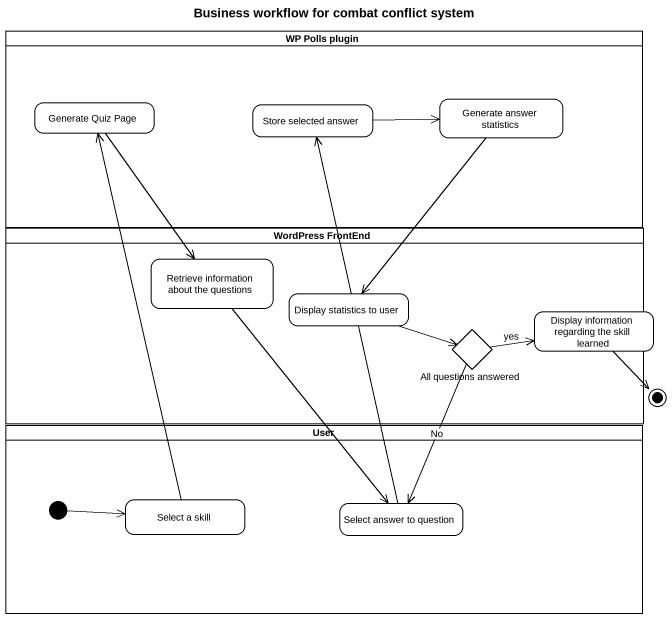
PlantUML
@startuml
title Business workflow for combat conflict system
hide empty description
state "WP Polls plugin" as WP_Polls_plugin <<partition>> {
  state "Generate Quiz Page" as Generate_Quiz_Page
  state "Store selected answer" as Store_selected_answer
  state "Generate answer statistics" as Generate_answer_statistics
}
state "WordPress FrontEnd" as WordPress_FrontEnd <<partition>> {
  state "Retrieve information about the questions" as Retrieve_information_about
  state "Display statistics to user" as Display_statistics_to_user
  state "All questions answered" as All_questions_answered <<choice>>
}
state "Display information regarding the skill learned" as Display_information
state User <<partition>> {
  state "Select a skill" as Select_a_skill
  state "Select answer to question" as Select_answer_to_question
  [*] -right-> Select_a_skill
}
Generate_Quiz_Page --> Retrieve_information_about
Store_selected_answer -right-> Generate_answer_statistics
Generate_answer_statistics --> Display_statistics_to_user
Retrieve_information_about --> Select_answer_to_question
Display_statistics_to_user -right-> All_questions_answered
All_questions_answered -right-> Display_information : yes
All_questions_answered --> Select_answer_to_question : No
Select_a_skill -up-> Generate_Quiz_Page
Select_answer_to_question -up-> Store_selected_answer
Display_information --> [*]
@enduml
